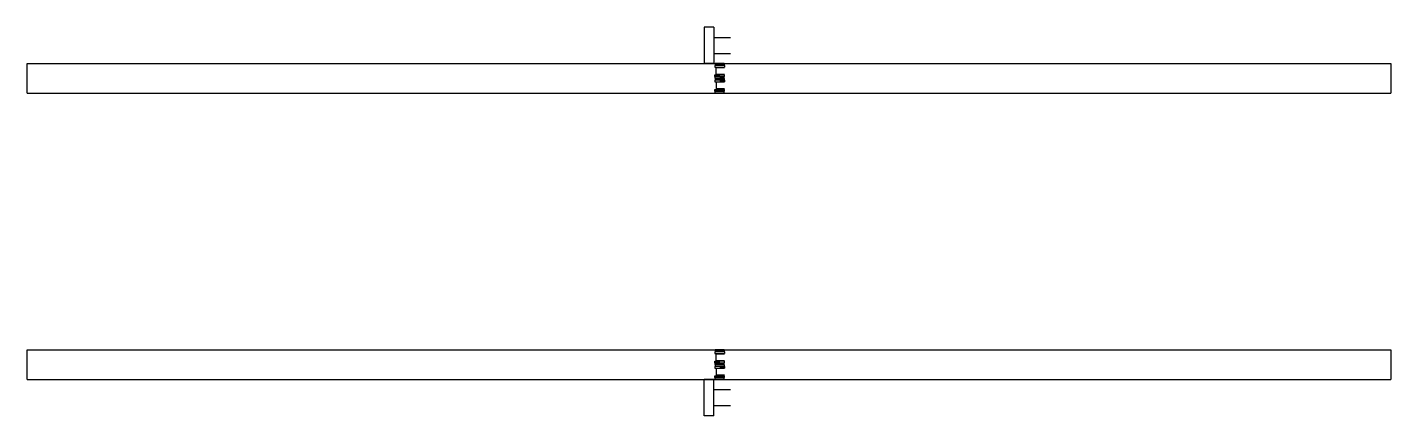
# Model space of a CAD drawing. Extents: x -1513 to 1487, y -427 to 427.
import ezdxf

# ---------------------------------------------------------------- set-up
doc = ezdxf.new("R2010")
doc.units = 0
doc.layers.get('0').update_dxf_attribs({"linetype": 'CONTINUOUS'})

msp = doc.modelspace()

# ---------------------------------------------------------------- linework, layer by layer
at = {"color": 7, "linetype": 'CONTINUOUS'}
for p, q in [((-23.5, 427.406475), (-23.5, 347.406475)), ((-2.5, 427.406475), (-23.5, 427.406475)), ((-2.5, 427.406475), (-2.5, 347.406475)), ((-2.5, 404.906475), (34.502526, 404.906475)), ((-2.5, 369.906475), (34.502526, 369.906475)), ((-2.5, 347.406475), (-23.5, 347.406475)), ((-0.01, 343.415491), (-0.01, 339.415491)), ((20.99, 343.415491), (-0.01, 343.415491)), ((-0.01, 339.415491), (20.99, 339.415491)), ((0.74, 348.015491), (0.74, 343.915491)), ((20.24, 348.015491), (0.74, 348.015491)), ((20.24, 343.915491), (0.74, 343.915491)), ((3.35, 338.415491), (2.55, 337.615491)), ((2.55, 324.415491), (2.55, 337.615491)), ((20.99, 338.415491), (3.35, 338.415491)), ((6.35, 343.915491), (6.35, 343.415491)), ((6.35, 338.415491), (6.35, 339.415491)), ((14.63, 343.915491), (14.63, 343.415491)), ((14.63, 338.415491), (14.63, 339.415491)), ((20.24, 348.015491), (20.24, 343.915491)), ((20.99, 343.415491), (20.99, 339.415491)), ((-0.01, 319.215491), (-0.01, 322.615491)), ((-0.01, 322.615491), (10.49, 322.615491)), ((10.49, 319.215491), (-0.01, 319.215491)), ((-0.01, 310.935491), (-0.01, 307.535491)), ((10.49, 310.935491), (-0.01, 310.935491)), ((-0.01, 307.535491), (10.49, 307.535491)), ((0.74, 315.325491), (0.74, 318.715491)), ((20.24, 318.715491), (0.74, 318.715491)), ((20.24, 315.325491), (0.74, 315.325491)), ((0.74, 314.825491), (0.74, 311.435491)), ((20.24, 314.825491), (0.74, 314.825491)), ((20.24, 311.435491), (0.74, 311.435491)), ((2.55, 324.415491), (3.35, 323.615491)), ((2.55, 305.735491), (3.35, 306.535491)), ((2.55, 305.735491), (2.55, 292.535491)), ((20.99, 323.615491), (3.35, 323.615491)), ((20.99, 306.535491), (3.35, 306.535491)), ((6.35, 322.615491), (6.35, 323.615491)), ((6.35, 318.715491), (6.35, 319.215491)), ((6.35, 315.325491), (6.35, 314.825491)), ((6.35, 311.435491), (6.35, 310.935491)), ((6.35, 307.535491), (6.35, 306.535491)), ((20.99, 322.615491), (10.49, 322.615491)), ((10.49, 319.215491), (20.99, 319.215491)), ((10.49, 310.935491), (20.99, 310.935491)), ((20.99, 307.535491), (10.49, 307.535491)), ((14.63, 322.615491), (14.63, 323.615491)), ((14.63, 318.715491), (14.63, 319.215491)), ((14.63, 315.325491), (14.63, 314.825491)), ((14.63, 311.435491), (14.63, 310.935491)), ((14.63, 307.535491), (14.63, 306.535491)), ((20.24, 315.325491), (20.24, 318.715491)), ((20.24, 314.825491), (20.24, 311.435491)), ((20.99, 319.215491), (20.99, 322.615491)), ((20.99, 310.935491), (20.99, 307.535491)), ((-0.01, 286.735491), (-0.01, 290.735491)), ((-0.01, 290.735491), (20.99, 290.735491)), ((20.99, 286.735491), (-0.01, 286.735491)), ((0.74, 282.135491), (0.74, 286.235491)), ((20.24, 286.235491), (0.74, 286.235491)), ((20.24, 282.135491), (0.74, 282.135491)), ((3.35, 291.735491), (2.55, 292.535491)), ((20.99, 291.735491), (3.35, 291.735491)), ((6.35, 291.735491), (6.35, 290.735491)), ((6.35, 286.235491), (6.35, 286.735491)), ((14.63, 291.735491), (14.63, 290.735491)), ((14.63, 286.235491), (14.63, 286.735491)), ((20.24, 282.135491), (20.24, 286.235491)), ((20.99, 286.735491), (20.99, 290.735491)), ((-0.01, -286.735491), (-0.01, -290.735491)), ((20.99, -286.735491), (-0.01, -286.735491)), ((-0.01, -290.735491), (20.99, -290.735491)), ((0.74, -282.135491), (0.74, -286.235491)), ((20.24, -282.135491), (0.74, -282.135491)), ((20.24, -286.235491), (0.74, -286.235491)), ((3.35, -291.735491), (2.55, -292.535491)), ((2.55, -305.735491), (2.55, -292.535491)), ((20.99, -291.735491), (3.35, -291.735491)), ((6.35, -286.235491), (6.35, -286.735491)), ((6.35, -291.735491), (6.35, -290.735491)), ((14.63, -286.235491), (14.63, -286.735491)), ((14.63, -291.735491), (14.63, -290.735491)), ((20.24, -282.135491), (20.24, -286.235491)), ((20.99, -286.735491), (20.99, -290.735491)), ((-0.01, -310.935491), (-0.01, -307.535491)), ((-0.01, -307.535491), (10.49, -307.535491)), ((10.49, -310.935491), (-0.01, -310.935491)), ((-0.01, -319.215491), (-0.01, -322.615491)), ((10.49, -319.215491), (-0.01, -319.215491)), ((-0.01, -322.615491), (10.49, -322.615491)), ((0.74, -314.825491), (0.74, -311.435491)), ((20.24, -311.435491), (0.74, -311.435491)), ((20.24, -314.825491), (0.74, -314.825491)), ((0.74, -315.325491), (0.74, -318.715491)), ((20.24, -315.325491), (0.74, -315.325491)), ((20.24, -318.715491), (0.74, -318.715491)), ((2.55, -305.735491), (3.35, -306.535491)), ((2.55, -324.415491), (3.35, -323.615491)), ((2.55, -324.415491), (2.55, -337.615491)), ((20.99, -306.535491), (3.35, -306.535491)), ((20.99, -323.615491), (3.35, -323.615491)), ((6.35, -307.535491), (6.35, -306.535491)), ((6.35, -311.435491), (6.35, -310.935491)), ((6.35, -315.325491), (6.35, -314.825491)), ((6.35, -318.715491), (6.35, -319.215491)), ((6.35, -322.615491), (6.35, -323.615491)), ((20.99, -307.535491), (10.49, -307.535491)), ((10.49, -310.935491), (20.99, -310.935491)), ((10.49, -319.215491), (20.99, -319.215491)), ((20.99, -322.615491), (10.49, -322.615491)), ((14.63, -307.535491), (14.63, -306.535491)), ((14.63, -311.435491), (14.63, -310.935491)), ((14.63, -315.325491), (14.63, -314.825491)), ((14.63, -318.715491), (14.63, -319.215491)), ((14.63, -322.615491), (14.63, -323.615491)), ((20.24, -314.825491), (20.24, -311.435491)), ((20.24, -315.325491), (20.24, -318.715491)), ((20.99, -310.935491), (20.99, -307.535491)), ((20.99, -319.215491), (20.99, -322.615491)), ((-23.5, -427.406475), (-23.5, -347.406475)), ((-2.5, -347.406475), (-23.5, -347.406475)), ((-2.5, -427.406475), (-2.5, -347.406475)), ((-0.01, -343.415491), (-0.01, -339.415491)), ((-0.01, -339.415491), (20.99, -339.415491)), ((20.99, -343.415491), (-0.01, -343.415491)), ((0.74, -348.015491), (0.74, -343.915491)), ((20.24, -343.915491), (0.74, -343.915491)), ((20.24, -348.015491), (0.74, -348.015491)), ((3.35, -338.415491), (2.55, -337.615491)), ((20.99, -338.415491), (3.35, -338.415491)), ((6.35, -338.415491), (6.35, -339.415491)), ((6.35, -343.915491), (6.35, -343.415491)), ((14.63, -338.415491), (14.63, -339.415491)), ((14.63, -343.915491), (14.63, -343.415491)), ((20.24, -348.015491), (20.24, -343.915491)), ((20.99, -343.415491), (20.99, -339.415491)), ((-2.5, -369.906475), (34.502526, -369.906475)), ((-2.5, -404.906475), (34.502526, -404.906475)), ((-2.5, -427.406475), (-23.5, -427.406475))]:
    msp.add_line(p, q, dxfattribs=at)
at = {"linetype": 'BYBLOCK'}
for p, q in [((-1513, 282.135491), (-1513, 347.406475)), ((-1513, 347.406475), (1487, 347.406475)), ((1487, 347.406475), (1487, 282.135491)), ((-1513, 282.135491), (1487, 282.135491)), ((-1513, -347.406475), (-1513, -282.135491)), ((-1513, -282.135491), (1487, -282.135491)), ((1487, -282.135491), (1487, -347.406475)), ((-1513, -347.406475), (1487, -347.406475))]:
    msp.add_line(p, q, dxfattribs=at)

doc.saveas('drawing.dxf')
